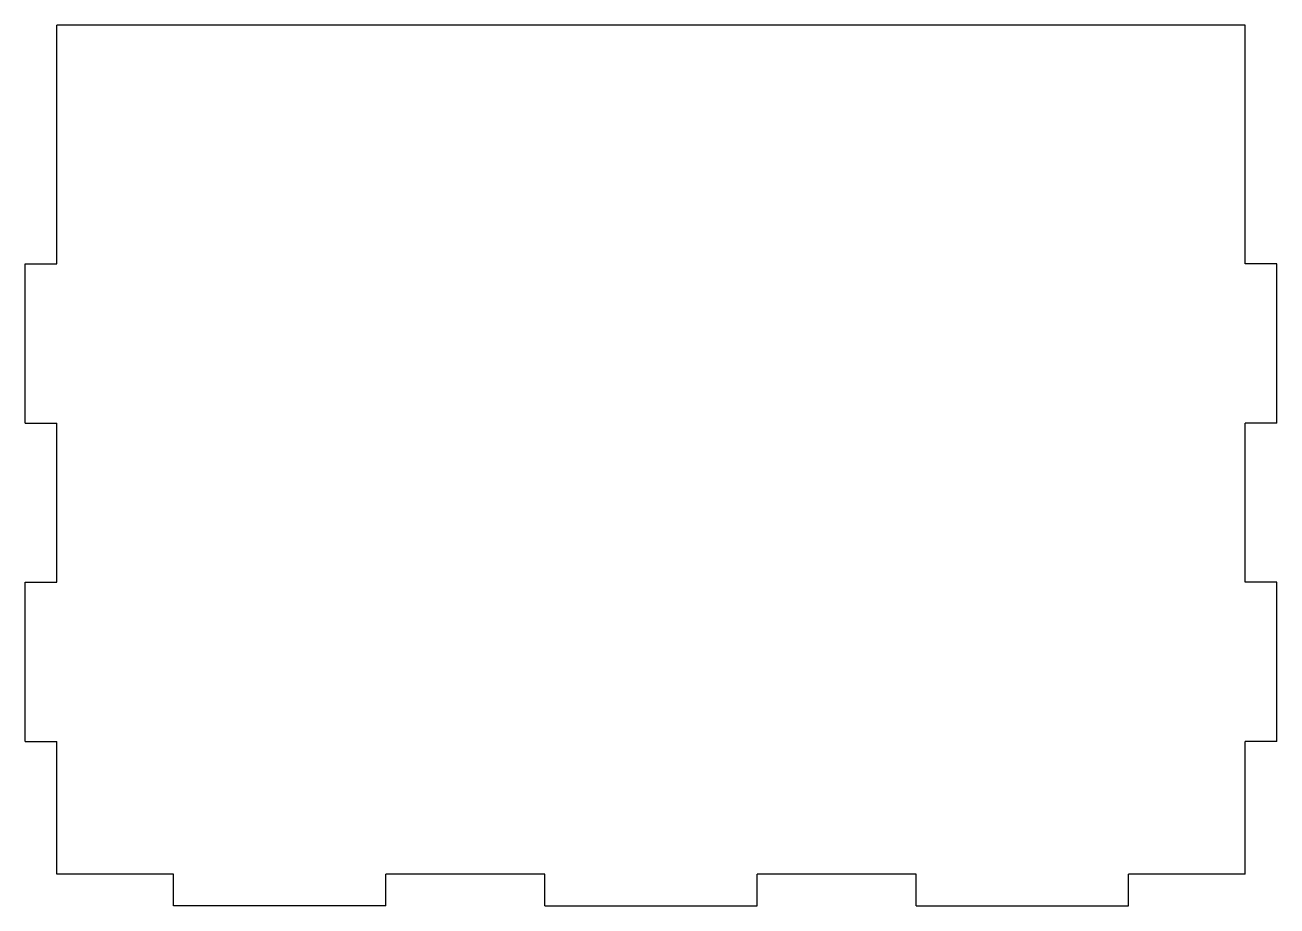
# Model space of a CAD drawing. Header units: millimetres. Extents: x -59 to 59, y -43 to 40.
import ezdxf

# ---------------------------------------------------------------- set-up
doc = ezdxf.new("R2010")
doc.units = ezdxf.units.MM

msp = doc.modelspace()

# ---------------------------------------------------------------- linework, layer by layer
at = {"color": 7, "linetype": 'Continuous', "lineweight": 25}
for p, q in [((-56, 17.5), (-56, 40)), ((56, 40), (-56, 40)), ((56, 17.5), (56, 40)), ((-59, 2.5), (-59, 17.5)), ((-59, 17.5), (-56, 17.5)), ((59, 17.5), (56, 17.5)), ((59, 2.5), (59, 17.5)), ((-59, 2.5), (-56, 2.5)), ((-56, -12.5), (-56, 2.5)), ((59, 2.5), (56, 2.5)), ((56, -12.5), (56, 2.5)), ((-59, -27.5), (-59, -12.5)), ((-59, -12.5), (-56, -12.5)), ((59, -12.5), (56, -12.5)), ((59, -27.5), (59, -12.5)), ((-59, -27.5), (-56, -27.5)), ((-56, -40), (-56, -27.5)), ((59, -27.5), (56, -27.5)), ((56, -40), (56, -27.5)), ((-45, -40), (-56, -40)), ((-45, -43), (-45, -40)), ((-25, -43), (-25, -40)), ((-10, -40), (-25, -40)), ((-10, -43), (-10, -40)), ((25, -40), (10, -40)), ((10, -43), (10, -40)), ((25, -43), (25, -40)), ((45, -43), (45, -40)), ((56, -40), (45, -40)), ((-25, -43), (-45, -43)), ((-10, -43), (10, -43)), ((25, -43), (45, -43))]:
    msp.add_line(p, q, dxfattribs=at)

doc.saveas('drawing.dxf')
